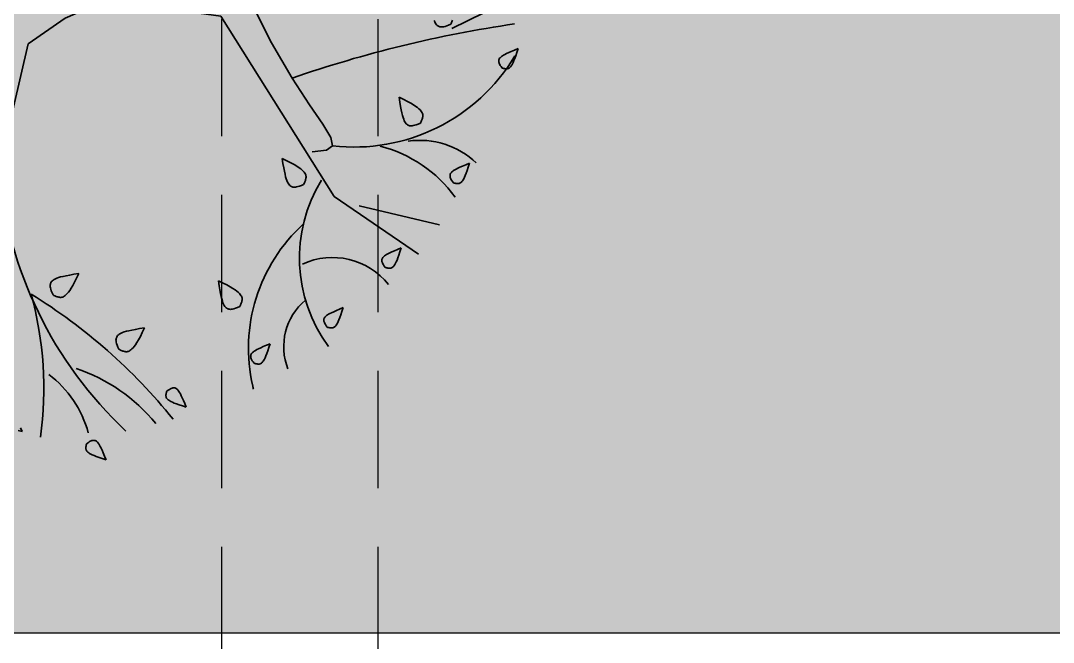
# Model space of a CAD drawing. Header units: millimetres. Extents: x -620 to 116137, y -21481 to 17762.
# Drawn here: x 5675 to 6335, y 5649 to 6046 of the extents above; entities that cross this region are included whole.
import ezdxf

# ---------------------------------------------------------------- set-up
doc = ezdxf.new("R2010")
doc.units = ezdxf.units.MM
doc.header["$LTSCALE"] = 150
doc.linetypes.add('1625_East Villa$0$DASHED', pattern=[0.75, 0.5, -0.25])
doc.layers.add('1625_East Villa$0$ad-Elevation 10', color=8, linetype='Continuous')
doc.layers.add('1625_East Villa$0$ad-Furniture', color=8, linetype='Continuous')
doc.layers.add('1625_East Villa$0$ad-Landscape', color=7, linetype='Continuous', lineweight=35, true_color=0x007f00)

# ---------------------------------------------------------------- blocks, each defined once
blk = doc.blocks.new('1625_East Villa$0$A$C279134A6')
at = {"layer": '1625_East Villa$0$ad-Landscape', "linetype": 'Continuous'}
for p, q in [((637.12, 613.59), (707.23, 661.45)), ((657.8, 621.49), (724.68, 637.3)), ((542.66, 463.81), (637.12, 613.59)), ((734.74, 473.8), (789.53, 447.04))]:
    blk.add_line(p, q, dxfattribs=at)
for points in [[(431.16, 819.12), (431.03, 819.65), (430.9, 820.18), (430.78, 820.7), (430.69, 821.21), (430.61, 821.7), (430.56, 822.19), (430.53, 822.67), (430.54, 823.13), (430.59, 823.58), (430.68, 824.02), (430.83, 824.46), (431.06, 824.89), (431.36, 825.33), (431.77, 825.78), (432.28, 826.24), (432.91, 826.71), (433.68, 827.21), (434.64, 827.74), (435.84, 828.33), (437.34, 828.97), (439.19, 829.69), (441.45, 830.5), (444.18, 831.41), (447.42, 832.44)], [(431.16, 819.12), (432.34, 818.3), (433.34, 817.65), (434.21, 817.15), (434.94, 816.8), (435.58, 816.56), (436.14, 816.41), (436.64, 816.34), (437.11, 816.33), (437.56, 816.36), (438, 816.44), (438.44, 816.58), (438.88, 816.78), (439.33, 817.08), (439.79, 817.46), (440.27, 817.96), (440.77, 818.57), (441.3, 819.33), (441.87, 820.26), (442.51, 821.42), (443.23, 822.87), (444.07, 824.64), (445.03, 826.8), (446.14, 829.38), (447.42, 832.44)], [(374.31, 808.07), (377.55, 809.1)], [(376.27, 806.04), (377.55, 809.1)], [(497.76, 775.48), (497.62, 776.02), (497.49, 776.54), (497.38, 777.06), (497.28, 777.57), (497.21, 778.07), (497.15, 778.55), (497.13, 779.03), (497.14, 779.49), (497.18, 779.94), (497.28, 780.38), (497.43, 780.82), (497.65, 781.25), (497.96, 781.69), (498.36, 782.14), (498.88, 782.6), (499.51, 783.07), (500.28, 783.57), (501.24, 784.11), (502.44, 784.69), (503.94, 785.33), (505.79, 786.05), (508.05, 786.86), (510.77, 787.78), (514.02, 788.81)], [(497.76, 775.48), (498.94, 774.66), (499.94, 774.01), (500.8, 773.52), (501.54, 773.16), (502.18, 772.92), (502.74, 772.77), (503.24, 772.71), (503.7, 772.69), (504.15, 772.72), (504.6, 772.8), (505.04, 772.94), (505.48, 773.15), (505.93, 773.44), (506.39, 773.83), (506.87, 774.32), (507.37, 774.94), (507.89, 775.69), (508.47, 776.62), (509.1, 777.79), (509.83, 779.23), (510.66, 781), (511.63, 783.16), (512.74, 785.74), (514.02, 788.81)], [(570.36, 752.3), (569.53, 751.12), (568.88, 750.11), (568.39, 749.25), (568.03, 748.52), (567.79, 747.88), (567.65, 747.32), (567.58, 746.82), (567.57, 746.35), (567.6, 745.9), (567.68, 745.46), (567.81, 745.02), (568.02, 744.57), (568.31, 744.13), (568.7, 743.66), (569.2, 743.19), (569.81, 742.69), (570.56, 742.16), (571.5, 741.59), (572.66, 740.95), (574.1, 740.23), (575.88, 739.39), (578.03, 738.43), (580.62, 737.32), (583.68, 736.04)], [(570.36, 752.3), (570.89, 752.43), (571.42, 752.56), (571.94, 752.68), (572.44, 752.77), (572.94, 752.85), (573.43, 752.9), (573.9, 752.93), (574.37, 752.92), (574.82, 752.87), (575.26, 752.78), (575.69, 752.63), (576.13, 752.4), (576.57, 752.1), (577.01, 751.69), (577.47, 751.18), (577.95, 750.55), (578.45, 749.78), (578.98, 748.82), (579.56, 747.62), (580.21, 746.12), (580.93, 744.27), (581.74, 742.01), (582.65, 739.28), (583.68, 736.04)], [(457.88, 740.61), (457.08, 738.75), (456.48, 737.18), (456.04, 735.86), (455.76, 734.74), (455.61, 733.79), (455.58, 732.98), (455.62, 732.28), (455.74, 731.63), (455.91, 731.02), (456.14, 730.43), (456.46, 729.86), (456.87, 729.31), (457.4, 728.77), (458.07, 728.25), (458.89, 727.74), (459.88, 727.23), (461.06, 726.72), (462.48, 726.21), (464.21, 725.69), (466.3, 725.16), (468.79, 724.62), (471.75, 724.06), (475.24, 723.47), (479.31, 722.85)], [(457.88, 740.61), (458.58, 740.95), (459.27, 741.28), (459.94, 741.58), (460.62, 741.86), (461.28, 742.11), (461.94, 742.32), (462.58, 742.49), (463.22, 742.61), (463.86, 742.68), (464.49, 742.67), (465.13, 742.59), (465.8, 742.4), (466.49, 742.11), (467.22, 741.68), (468, 741.11), (468.83, 740.37), (469.74, 739.46), (470.72, 738.3), (471.81, 736.84), (473.01, 735.02), (474.35, 732.78), (475.83, 730.04), (477.48, 726.75), (479.31, 722.85)], [(631.15, 722.27), (630.32, 721.09), (629.67, 720.08), (629.18, 719.22), (628.82, 718.49), (628.58, 717.85), (628.44, 717.29), (628.37, 716.79), (628.36, 716.32), (628.39, 715.87), (628.46, 715.43), (628.6, 714.99), (628.81, 714.54), (629.1, 714.1), (629.49, 713.63), (629.98, 713.16), (630.6, 712.66), (631.35, 712.13), (632.28, 711.56), (633.45, 710.92), (634.89, 710.2), (636.67, 709.36), (638.82, 708.4), (641.4, 707.29), (644.47, 706.01)], [(631.15, 722.27), (631.68, 722.4), (632.2, 722.53), (632.72, 722.65), (633.23, 722.74), (633.73, 722.82), (634.22, 722.87), (634.69, 722.9), (635.15, 722.89), (635.6, 722.84), (636.04, 722.75), (636.48, 722.6), (636.92, 722.37), (637.35, 722.07), (637.8, 721.66), (638.26, 721.15), (638.74, 720.52), (639.24, 719.75), (639.77, 718.79), (640.35, 717.59), (640.99, 716.09), (641.71, 714.24), (642.52, 711.98), (643.44, 709.25), (644.47, 706.01)], [(558.44, 705.13), (556.59, 705.93), (555.02, 706.53), (553.69, 706.97), (552.57, 707.25), (551.63, 707.4), (550.82, 707.44), (550.11, 707.39), (549.46, 707.27), (548.85, 707.1), (548.26, 706.87), (547.69, 706.55), (547.14, 706.14), (546.61, 705.61), (546.08, 704.94), (545.57, 704.12), (545.06, 703.14), (544.55, 701.95), (544.04, 700.53), (543.52, 698.8), (543, 696.72), (542.45, 694.22), (541.89, 691.26), (541.3, 687.77), (540.68, 683.7)], [(558.44, 705.13), (558.78, 704.43), (559.11, 703.75), (559.41, 703.07), (559.69, 702.39), (559.94, 701.73), (560.15, 701.07), (560.32, 700.43), (560.44, 699.79), (560.51, 699.15), (560.51, 698.52), (560.42, 697.88), (560.24, 697.21), (559.94, 696.52), (559.51, 695.79), (558.94, 695.01), (558.2, 694.18), (557.29, 693.27), (556.13, 692.29), (554.68, 691.2), (552.86, 690), (550.61, 688.66), (547.87, 687.18), (544.59, 685.53), (540.68, 683.7)], [(403.22, 695.44), (403.92, 695.78), (404.6, 696.11), (405.28, 696.42), (405.95, 696.7), (406.62, 696.94), (407.27, 697.15), (407.92, 697.32), (408.56, 697.44), (409.19, 697.51), (409.83, 697.51), (410.47, 697.42), (411.13, 697.24), (411.83, 696.94), (412.56, 696.51), (413.34, 695.94), (414.17, 695.21), (415.08, 694.29), (416.06, 693.13), (417.15, 691.68), (418.35, 689.86), (419.69, 687.61), (421.17, 684.87), (422.82, 681.59), (424.65, 677.69)], [(403.22, 695.44), (402.42, 693.59), (401.81, 692.02), (401.38, 690.69), (401.1, 689.57), (400.95, 688.63), (400.91, 687.82), (400.96, 687.11), (401.08, 686.46), (401.25, 685.85), (401.48, 685.26), (401.8, 684.69), (402.21, 684.14), (402.74, 683.61), (403.41, 683.09), (404.23, 682.57), (405.21, 682.06), (406.4, 681.55), (407.82, 681.04), (409.55, 680.53), (411.63, 680), (414.13, 679.45), (417.09, 678.89), (420.58, 678.3), (424.65, 677.69)], [(679.4, 672.59), (678.57, 671.41), (677.92, 670.41), (677.43, 669.54), (677.07, 668.81), (676.83, 668.17), (676.69, 667.61), (676.62, 667.11), (676.61, 666.64), (676.64, 666.19), (676.72, 665.75), (676.85, 665.31), (677.06, 664.87), (677.35, 664.42), (677.74, 663.96), (678.24, 663.48), (678.85, 662.98), (679.6, 662.45), (680.54, 661.88), (681.7, 661.24), (683.14, 660.52), (684.92, 659.68), (687.07, 658.72), (689.66, 657.61), (692.72, 656.33)], [(679.4, 672.59), (679.93, 672.72), (680.46, 672.85), (680.97, 672.97), (681.48, 673.06), (681.98, 673.14), (682.47, 673.19), (682.94, 673.22), (683.41, 673.21), (683.86, 673.16), (684.3, 673.07), (684.73, 672.92), (685.17, 672.69), (685.61, 672.39), (686.05, 671.98), (686.51, 671.47), (686.99, 670.84), (687.49, 670.07), (688.02, 669.11), (688.6, 667.91), (689.25, 666.41), (689.97, 664.56), (690.78, 662.3), (691.69, 659.57), (692.72, 656.33)], [(611.57, 603.57), (609.72, 604.37), (608.15, 604.98), (606.82, 605.41), (605.7, 605.69), (604.76, 605.84), (603.95, 605.88), (603.24, 605.83), (602.59, 605.72), (601.98, 605.55), (601.39, 605.31), (600.82, 605), (600.27, 604.58), (599.74, 604.05), (599.22, 603.39), (598.7, 602.57), (598.19, 601.58), (597.68, 600.4), (597.17, 598.97), (596.66, 597.25), (596.13, 595.16), (595.58, 592.67), (595.02, 589.7), (594.43, 586.21), (593.82, 582.15)], [(611.57, 603.57), (611.91, 602.88), (612.24, 602.19), (612.55, 601.51), (612.83, 600.84), (613.07, 600.18), (613.28, 599.52), (613.45, 598.87), (613.57, 598.23), (613.64, 597.6), (613.64, 596.97), (613.55, 596.32), (613.37, 595.66), (613.07, 594.97), (612.64, 594.24), (612.07, 593.46), (611.34, 592.62), (610.42, 591.72), (609.26, 590.73), (607.81, 589.65), (605.99, 588.44), (603.74, 587.11), (601, 585.62), (597.72, 583.98), (593.82, 582.15)], [(736.1, 602.26), (735.27, 601.09), (734.62, 600.08), (734.13, 599.22), (733.77, 598.48), (733.53, 597.85), (733.39, 597.29), (733.32, 596.79), (733.31, 596.32), (733.33, 595.87), (733.41, 595.43), (733.55, 594.98), (733.76, 594.54), (734.05, 594.09), (734.44, 593.63), (734.93, 593.15), (735.55, 592.66), (736.3, 592.13), (737.23, 591.56), (738.4, 590.92), (739.84, 590.19), (741.61, 589.36), (743.77, 588.4), (746.35, 587.29), (749.42, 586.01)], [(736.1, 602.26), (736.63, 602.4), (737.15, 602.53), (737.67, 602.64), (738.18, 602.74), (738.68, 602.82), (739.16, 602.87), (739.64, 602.89), (740.1, 602.88), (740.55, 602.84), (740.99, 602.75), (741.43, 602.59), (741.86, 602.37), (742.3, 602.06), (742.75, 601.66), (743.21, 601.15), (743.69, 600.52), (744.18, 599.75), (744.72, 598.79), (745.3, 597.59), (745.94, 596.09), (746.66, 594.24), (747.47, 591.98), (748.39, 589.25), (749.42, 586.01)], [(382.56, 486.75), (357.78, 591.94)], [(566.22, 448.74), (584.9, 485.96), (601.98, 515.2), (616.52, 537.42), (627.59, 553.56), (634.27, 564.59), (635.63, 571.45), (630.72, 575.1), (618.63, 576.49)], [(708.67, 552.59), (706.81, 553.39), (705.24, 554), (703.92, 554.43), (702.8, 554.71), (701.85, 554.86), (701.04, 554.9), (700.34, 554.85), (699.69, 554.73), (699.08, 554.56), (698.49, 554.33), (697.92, 554.01), (697.37, 553.6), (696.83, 553.07), (696.31, 552.4), (695.8, 551.59), (695.29, 550.6), (694.78, 549.41), (694.27, 547.99), (693.75, 546.26), (693.22, 544.18), (692.68, 541.68), (692.12, 538.72), (691.53, 535.23), (690.91, 531.16)], [(708.67, 552.59), (709.01, 551.89), (709.34, 551.21), (709.64, 550.53), (709.92, 549.86), (710.17, 549.19), (710.38, 548.54), (710.55, 547.89), (710.67, 547.25), (710.74, 546.62), (710.73, 545.98), (710.65, 545.34), (710.46, 544.68), (710.17, 543.98), (709.74, 543.25), (709.17, 542.47), (708.43, 541.64), (707.51, 540.73), (706.36, 539.75), (704.9, 538.66), (703.08, 537.46), (700.84, 536.12), (698.1, 534.64), (694.81, 532.99), (690.91, 531.16)], [(776.63, 506.83), (775.8, 505.65), (775.15, 504.65), (774.66, 503.78), (774.3, 503.05), (774.06, 502.41), (773.92, 501.85), (773.85, 501.35), (773.84, 500.88), (773.87, 500.43), (773.94, 499.99), (774.08, 499.55), (774.29, 499.11), (774.58, 498.66), (774.97, 498.2), (775.47, 497.72), (776.08, 497.22), (776.83, 496.69), (777.76, 496.12), (778.93, 495.48), (780.37, 494.76), (782.15, 493.92), (784.3, 492.96), (786.89, 491.85), (789.95, 490.57)], [(776.63, 506.83), (777.16, 506.96), (777.69, 507.09), (778.2, 507.21), (778.71, 507.3), (779.21, 507.38), (779.7, 507.43), (780.17, 507.46), (780.64, 507.45), (781.09, 507.4), (781.53, 507.31), (781.96, 507.16), (782.4, 506.93), (782.84, 506.63), (783.28, 506.22), (783.74, 505.71), (784.22, 505.08), (784.72, 504.31), (785.25, 503.35), (785.83, 502.15), (786.48, 500.65), (787.2, 498.8), (788.01, 496.54), (788.92, 493.81), (789.95, 490.57)], [(382.56, 486.75), (413.24, 465.34), (442.58, 452.51), (473.75, 454.34), (542.66, 463.81)], [(733.97, 470.35), (732.12, 471.15), (730.55, 471.76), (729.22, 472.19), (728.1, 472.47), (727.16, 472.62), (726.35, 472.66), (725.64, 472.61), (724.99, 472.49), (724.38, 472.32), (723.79, 472.09), (723.22, 471.78), (722.67, 471.36), (722.14, 470.83), (721.61, 470.17), (721.1, 469.35), (720.59, 468.36), (720.08, 467.18)], [(733.97, 470.35), (734.31, 469.66), (734.64, 468.97), (734.94, 468.29), (735.22, 467.62), (735.47, 466.95)]]:
    blk.add_lwpolyline(points, dxfattribs=at)
for centre, radius, start, end in [((695.56, 561.69), 338.69, 133.19447, 174.91323), ((99.95, 772.98), 295.58, 344.65268, 7.94044), ((346.5, 833.1), 89.05, 306.61054, 345.04548), ((141.27, 1090.56), 464.83, 301.6227, 321.10353), ((374.9, 895.99), 147.38, 288.81653, 320.50333), ((418.22, 805.84), 154.97, 347.08107, 348.0944), ((705.58, 739.92), 139.86, 167.08107, 227.74147), ((645.48, 738.56), 50.42, 158.55305, 230.17001), ((732.49, 664.75), 124.35, 143.68534, 211.3784), ((635.68, 723.57), 59.23, 245.04444, 321.65457), ((648.05, 678.76), 110.38, 284.28758, 324.1159), ((708.25, 634.8), 67.87, 261.75756, 313.68018), ((653.72, 417.08), 155.43, 30.80412, 96.68563), ((935.31, 1480.23), 1020.98, 250.94432, 261.65172)]:
    blk.add_arc(centre, radius, start, end, dxfattribs=at)
blk = doc.blocks.new('1625_East Villa$0$zw$DAD3')
at = {"transparency": 33554610}
h = blk.add_hatch(dxfattribs=at)
h.set_pattern_fill('DOTS', color=35, scale=20, angle=360)
h.set_pattern_definition([(360, (-800139.518, 271344.397), (15.875, 31.75), [0, -31.75])])
h.paths.add_polyline_path([(450, -2530), (2915, -2530), (2915, -450), (450, -450)])
at = {"layer": '1625_East Villa$0$ad-Elevation 10', "linetype": '1625_East Villa$0$DASHED'}
for points in [[(2193.33, 0), (2193.33, -2980)], [(2293.33, 0), (2293.33, -2980)]]:
    blk.add_lwpolyline(points, dxfattribs=at)
at = {"layer": '1625_East Villa$0$ad-Elevation 10'}
blk.add_lwpolyline([(450, -2530), (2915, -2530), (2915, -450), (450, -450)], close=True, dxfattribs=at)
at = {"layer": '1625_East Villa$0$ad-Landscape', "xscale": -0.7689692653037794, "yscale": 0.7689692653037794, "zscale": 0.7689692653037794, "rotation": 180}
blk.add_blockref('1625_East Villa$0$A$C279134A6', (1775.58, -1779.13), dxfattribs=at)
blk = doc.blocks.new('1625_East Villa$0$zw$D46D')
at = {"layer": '1625_East Villa$0$ad-Furniture'}
blk.add_blockref('1625_East Villa$0$zw$DAD3', (3610, 8185), dxfattribs=at)
blk = doc.blocks.new('1625_East Villa')
at = {"layer": '1625_East Villa$0$ad-Furniture'}
blk.add_blockref('1625_East Villa$0$zw$D46D', (0, 0), dxfattribs=at)

msp = doc.modelspace()

# ---------------------------------------------------------------- block references
msp.add_blockref('1625_East Villa', (0, 0))

doc.saveas('drawing.dxf')
